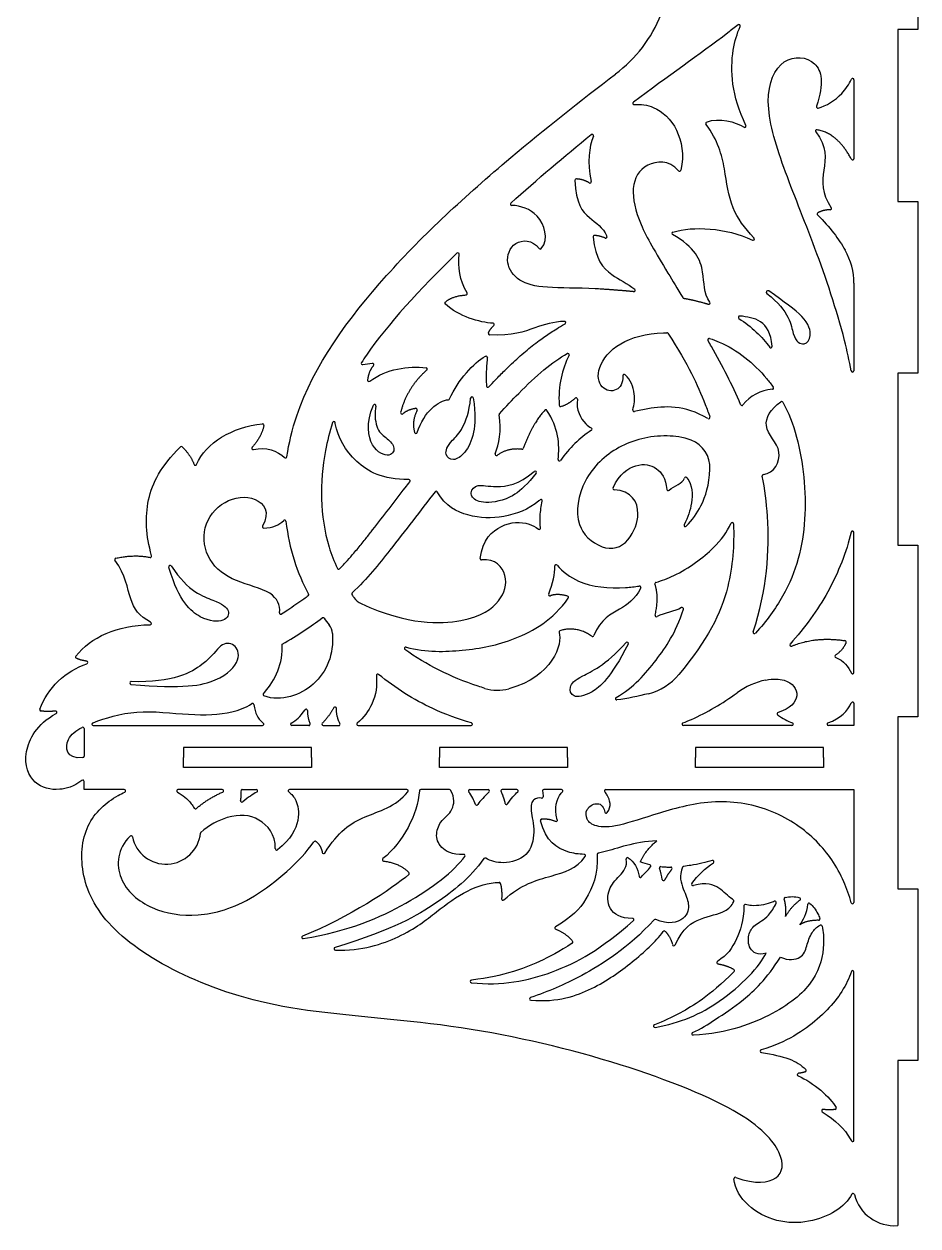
# Model space of a CAD drawing. Header units: millimetres. Extents: x -402 to 430, y -249 to 297.
# Drawn here: x -402.2 to -136.9, y -249.1 to 107.7 of the extents above; entities that cross this region are included whole.
import ezdxf

# ---------------------------------------------------------------- set-up
doc = ezdxf.new("R2010")
doc.units = ezdxf.units.MM
doc.header["$MEASUREMENT"] = 0
doc.layers.add('Layer 03', color=5, linetype='Continuous')

msp = doc.modelspace()

# ---------------------------------------------------------------- linework, layer by layer
at = {"layer": 'Layer 03'}
for p, q in [((-155.88, 91.16), (-155.88, 67.75)), ((-155.88, 30.75), (-155.88, 4.81)), ((-155.88, -84.79), (-155.88, -43.19)), ((-359.13, -53.95), (-359.27, -53.48)), ((-155.88, -93.93), (-155.88, -100.52)), ((-384.38, -101.43), (-384.38, -109.66)), ((-381.69, -100.52), (-331.45, -100.52)), ((-174.3, -100.52), (-206.52, -100.52)), ((-316.88, -110.02), (-316.88, -107.02)), ((-278.88, -107.02), (-278.88, -110.02)), ((-240.88, -107.02), (-278.88, -107.02)), ((-240.88, -110.02), (-240.88, -107.02)), ((-202.88, -107.02), (-202.88, -110.02)), ((-164.88, -107.02), (-202.88, -107.02)), ((-164.88, -110.02), (-164.88, -107.02)), ((-316.88, -110.02), (-316.88, -113.02)), ((-278.88, -113.02), (-278.88, -110.02)), ((-240.88, -110.02), (-240.88, -113.02)), ((-202.88, -113.02), (-202.88, -110.02)), ((-164.88, -110.02), (-164.88, -113.02)), ((-240.88, -113.02), (-278.88, -113.02)), ((-164.88, -113.02), (-202.88, -113.02)), ((-343.41, -119.52), (-356.53, -119.52)), ((-337.44, -119.52), (-333.32, -119.52)), ((-155.88, -119.52), (-155.88, -153.02)), ((-155.88, -223.62), (-155.88, -173.65))]:
    msp.add_line(p, q, dxfattribs=at)
for points in [[(-142.88, 297.05), (-142.88, 259.05), (-136.88, 259.05), (-136.88, 208.05), (-142.88, 208.05), (-142.88, 157.05), (-136.88, 157.05), (-136.88, 106.05), (-142.88, 106.05), (-142.88, 55.05), (-136.88, 55.05), (-136.88, 4.05), (-142.88, 4.05), (-142.88, -46.95), (-136.88, -46.95), (-136.88, -97.95), (-142.88, -97.95), (-142.88, -148.95), (-136.88, -148.95), (-136.88, -199.95), (-142.88, -199.95)], [(-317.69, -100.52), (-322.7, -100.52)], [(-313.4, -100.52), (-308.82, -100.52)], [(-303.08, -100.52), (-269.54, -100.52)], [(-155.88, -100.52), (-163.48, -100.52)], [(-316.88, -107.02), (-354.88, -107.02), (-354.88, -110.02)], [(-316.88, -113.02), (-354.88, -113.02), (-354.88, -110.02)], [(-372.5, -119.52), (-384.38, -119.52), (-384.38, -117.11)], [(-288.58, -119.52), (-323.4, -119.52)], [(-275.97, -119.52), (-284.45, -119.52)], [(-269.93, -119.52), (-264.5, -119.52)], [(-255.93, -119.52), (-260.29, -119.52)], [(-242.7, -119.52), (-247.97, -119.52)], [(-229.56, -119.52), (-155.88, -119.52)], [(-142.88, -199.95), (-142.88, -248.95)]]:
    msp.add_lwpolyline(points, dxfattribs=at)
for centre, radius, start, end in [((-251.87, 126.19), 41.78, 307.1454, 337.9984), ((-190.04, 107.13), 0.4, 336.0032, 128.0997), ((-156.28, 91.16), 0.4, 360, 154.6089), ((-221.11, 84.21), 0.4, 126.7496, 274.976), ((-166.61, 83.17), 0.4, 161.9831, 283.7136), ((-199.49, 78.26), 0.4, 110.5843, 216.4486), ((-233.59, 74.57), 0.4, 35.2328, 128.6561), ((-188.31, 77.43), 0.4, 238.9248, 26.1343), ((-166.92, 75.93), 0.4, 79.9766, 218.8231), ((-233.59, 74.57), 0.4, 338.3487, 35.2328), ((-207.65, 64.4), 0.4, 220.9814, 347.9261), ((-156.28, 67.75), 0.4, 207.7001, 360), ((-238.3, 61.34), 0.4, 87.4816, 181.9467), ((-234.26, 60.92), 0.4, 238.5744, 12.1072), ((-257.46, 54.29), 0.4, 131.9239, 267.2505), ((-166.41, 51.33), 0.4, 119.831, 225.5794), ((-162.94, 52.96), 0.4, 269.1361, 34.4062), ((-232.9, 44.53), 0.4, 90.1985, 186.2494), ((-229.58, 44.57), 0.4, 248.6172, 23.7492), ((-209.51, 45.56), 0.4, 107.0574, 241.2729), ((-185.85, 43.94), 0.4, 244.6864, 43.2033), ((-273.45, 39.38), 0.4, 353.8578, 134.148), ((-248.99, 41.31), 0.4, 217.6015, 321.4908), ((-175.72, 30.75), 19.83, 0, 29.6835), ((-221.2, 28.65), 0.4, 264.4137, 51.2924), ((-181.44, 28.1), 0.459, 54.7011, 232.0121), ((-276.92, 24.9), 0.4, 130.8455, 227.0882), ((-271.08, 27.7), 0.4, 274.1075, 30.731), ((-206.34, 26.7), 0.4, 210.9794, 260.2845), ((-198.97, 24.93), 0.4, 252.4507, 35.4873), ((-263.03, 18.51), 0.4, 311.7871, 87.0424), ((-241.84, 19.06), 0.4, 298.864, 92.3988), ((-189.8, 20.64), 0.4, 83.9346, 236.6571), ((-263.99, 15.84), 0.4, 163.1579, 266.4781), ((-211.43, 15.69), 0.4, 33.1412, 91.2119), ((-198.86, 13.98), 0.4, 72.363, 209.7584), ((-180.58, 12.02), 0.4, 215.3274, 4.6397), ((-301.74, 7), 0.4, 147.0354, 284.539), ((-265.08, 8.72), 0.4, 352.12, 117.8078), ((-240.82, 9.56), 0.4, 334.1085, 118.674), ((-298.78, 6.6), 0.4, 318.3079, 91.7929), ((-282.93, 5.3), 0.4, 311.0951, 83.5005), ((-224.09, 3.33), 0.4, 46.121, 181.3832), ((-156.28, 4.81), 0.4, 190.8113, 360), ((-299.87, 2), 0.4, 173.1362, 306.4419), ((-264.57, 0.28), 0.4, 182.6091, 316.756), ((-276.27, -3.4), 0.4, 274.0653, 335.9733), ((-269.27, -3.35), 0.4, 8.8282, 174.201), ((-238.38, -3.61), 0.4, 352.1475, 134.9232), ((-180.14, -0.31), 0.4, 276.3836, 35.8554), ((-298.17, -5.58), 0.4, 347.1485, 157.362), ((-285.92, -6.74), 0.4, 333.9949, 96.6315), ((-247.37, -7.19), 0.4, 33.9589, 137.8839), ((-242.97, -5.44), 0.4, 183.7189, 288.5909), ((-221.16, -6.93), 0.4, 161.6121, 284.1314), ((-189.16, -5.11), 0.4, 202.6398, 322.1902), ((-177.35, -4.74), 0.4, 28.6295, 124.349), ((-310.27, -10.71), 0.4, 9.7851, 162.3341), ((-290.06, -7.68), 0.4, 165.6087, 310.5305), ((-260.81, -8.24), 0.4, 137.7401, 189.669), ((-199, -9.07), 0.4, 239.5324, 20.2272), ((-331.42, -11.38), 0.4, 347.7471, 95.9725), ((-285.9, -13.43), 0.4, 196.9982, 341.1937), ((-234.03, -12.54), 0.4, 303.474, 62.225), ((-355.53, -18.1), 0.4, 45.805, 135.0352), ((-207.31, -23.93), 8.69, 356.7693, 69.0246), ((-334.22, -18.19), 0.4, 137.8857, 282.9191), ((-324.6, -20.68), 0.4, 227.2635, 351.5749), ((-262.03, -19.99), 0.4, 158.2122, 305.5574), ((-254.41, -18.11), 0.4, 263.7228, 340.5367), ((-351.36, -22.86), 0.4, 201.9029, 337.2418), ((-250.53, -25.37), 0.4, 322.3567, 131.7421), ((-243.31, -21.59), 0.4, 172.8703, 324.9427), ((-288.02, -27.92), 0.4, 322.2756, 90.2643), ((-205.79, -27.21), 0.4, 38.0056, 159.5325), ((-182.69, -26.4), 0.4, 96.247, 190.847), ((-279.9, -31.37), 0.4, 29.1558, 142.1932), ((-227.03, -30.12), 0.4, 155.6691, 265.8646), ((-211.04, -30.4), 0.4, 185.4076, 313.4855), ((-248.79, -33.8), 0.4, 347.3221, 133.7674), ((-331.09, -41.52), 0.4, 150.374, 269.8841), ((-324.89, -39.93), 0.4, 6.8143, 133.5837), ((-249.3, -41.93), 0.4, 232.5068, 6.6562), ((-205.93, -41.09), 0.4, 153.4221, 315.9273), ((-192.04, -40.66), 0.4, 2.3616, 156.3895), ((-156.28, -43.19), 0.4, 360, 165.6873), ((-228.18, -41.22), 6.68, 248.5156, 321.2771), ((-374.91, -51.24), 0.4, 102.4391, 216.7707), ((-364.74, -50.22), 0.4, 258.455, 16.2676), ((-358.88, -53.36), 0.4, 33.4385, 196.8714), ((-266.46, -50.95), 0.4, 171.3381, 275.8898), ((-244.3, -53.16), 0.4, 41.1987, 180.5508), ((-308.87, -53.71), 0.4, 204.6335, 315.3334), ((-219.54, -59.51), 0.4, 333.4369, 98.8636), ((-214.58, -58.41), 0.4, 106.1857, 199.3075), ((-318.1, -61.7), 0.4, 306.7731, 28.5723), ((-304.55, -61.44), 0.4, 133.6714, 213.6328), ((-299.95, -59.52), 5.28, 214.6272, 245.4973), ((-246.11, -61.6), 0.4, 157.3185, 288.6802), ((-241, -62.48), 0.4, 325.0799, 74.1112), ((-325.99, -67.08), 0.4, 172.2261, 302.0111), ((-214.51, -67.82), 0.4, 166.9383, 297.7833), ((-206.89, -65.88), 0.4, 341.8734, 119.1873), ((-364.82, -70.2), 0.4, 271.1045, 63.449), ((-313.49, -68.91), 0.4, 36.4348, 126.4371), ((-315.25, -73.48), 4.57, 3.8726, 38.4583), ((-243.03, -72.78), 0.4, 108.3414, 199.8511), ((-233.5, -73.67), 0.4, 235.8036, 336.0277), ((-185.4, -72.82), 0.4, 161.9949, 316.9309), ((-288.93, -77.62), 0.4, 74.7398, 233.9279), ((-223.24, -76.17), 0.4, 332.7352, 138.1791), ((-174.5, -76.58), 0.4, 138.3588, 293.1634), ((-158.61, -75.71), 0.4, 339.132, 81.6552), ((-386.52, -80.21), 0.4, 142.8278, 244.7893), ((-383.69, -81.82), 0.4, 287.9464, 81.4958), ((-161.14, -79.94), 0.4, 122.7774, 248.424), ((-297.24, -85.64), 0.4, 50.7508, 184.9232), ((-221.24, -74.22), 17.41, 284.4798, 320.1614), ((-156.28, -84.79), 0.4, 203.8072, 0), ((-370.47, -87.9), 0.4, 88.8315, 264.9326), ((-177.93, -108.01), 21.37, 101.1133, 126.2462), ((-330.89, -91.35), 0.4, 137.6112, 250.2351), ((-261.67, -77.07), 12.98, 253.0983, 285.1315), ((-226.28, -92.52), 0.4, 118.9412, 277.858), ((-397.17, -95.79), 0.4, 160.3532, 260.3009), ((-392.88, -96.62), 0.4, 298.3809, 96.8124), ((-334.4, -94.35), 0.4, 7.0023, 123.0195), ((-318.48, -96.09), 0.4, 357.8564, 145.7367), ((-309.9, -95.41), 0.4, 358.9222, 150.6714), ((-156.28, -93.93), 0.4, 0, 154.7442), ((-381.69, -100.12), 0.4, 110.9006, 270), ((-331.45, -100.12), 0.4, 270, 53.3683), ((-322.7, -100.12), 0.4, 118.1372, 270), ((-313.4, -100.12), 0.4, 135.5428, 270), ((-303.08, -100.12), 0.4, 128.7866, 270), ((-269.54, -100.12), 0.4, 270, 73.6479), ((-206.52, -100.12), 0.4, 110.9753, 270), ((-178.29, -97.01), 0.4, 105.4386, 233.763), ((-174.3, -100.12), 0.4, 270, 69.3081), ((-163.48, -100.12), 0.4, 109.9405, 270), ((-384.78, -101.43), 0.4, 0, 116.3499), ((-317.69, -100.12), 0.4, 270, 23.799), ((-308.82, -100.12), 0.4, 270, 26.1019), ((-384.78, -109.66), 0.4, 275.3316, 360), ((-384.78, -117.11), 0.4, 0, 128.1774), ((-372.5, -119.92), 0.4, 294.9557, 90), ((-356.53, -119.92), 0.4, 90, 241.0897), ((-343.41, -119.92), 0.4, 292.9823, 90), ((-337.44, -119.92), 0.4, 90, 189.1201), ((-333.32, -119.92), 0.4, 297.5536, 90), ((-323.4, -119.92), 0.4, 90, 235.0536), ((-288.58, -119.92), 0.4, 321.071, 90), ((-284.45, -119.92), 0.4, 90, 175.2051), ((-275.97, -119.92), 0.4, 31.4916, 90), ((-269.93, -119.92), 0.4, 90, 218.1203), ((-264.5, -119.92), 0.4, 320.2, 90), ((-260.29, -119.92), 0.4, 90, 204.1406), ((-255.93, -119.92), 0.4, 312.6725, 90), ((-247.97, -119.92), 0.4, 90, 197.9611), ((-242.7, -119.92), 0.4, 316.8679, 90), ((-229.56, -119.92), 0.4, 90, 220.7309), ((-337.57, -122.86), 0.4, 166.6436, 309.4957), ((-267.88, -123.79), 0.4, 199.3708, 330.801), ((-259.07, -123.57), 0.4, 191.2609, 323.8297), ((-248.55, -121.7), 0.4, 254.6772, 358.5223), ((-351.34, -124.86), 0.4, 211.2237, 311.0484), ((-248.55, -128.69), 0.4, 98.1115, 194.3517), ((-229.43, -126.12), 0.4, 194.5218, 322.1975), ((-244.31, -128.59), 0.4, 246.6081, 17.0614), ((-370.46, -133.62), 0.4, 11.8895, 134.5808), ((-360.05, -131.43), 10.25, 191.8895, 354.099), ((-349.45, -132.52), 0.4, 132.2921, 174.099), ((-315.83, -135.24), 0.4, 52.7661, 144.93), ((-327.24, -137.08), 0.4, 178.7226, 207.3566), ((-327.24, -137.08), 0.4, 207.3566, 306.6242), ((-313.3, -138.16), 0.4, 190.321, 327.4543), ((-271.69, -139.16), 0.4, 323.3992, 92.0579), ((-235.95, -139.17), 0.4, 324.3143, 89.0851), ((-231.68, -138.78), 0.4, 100.6037, 183.1173), ((-295.44, -140.34), 0.4, 129.0097, 262.4619), ((-265.38, -140.25), 0.4, 58.7162, 143.505), ((-223.1, -140.13), 0.4, 61.6499, 194.0697), ((-216.56, -142.26), 0.4, 323.1581, 77.0337), ((-213.25, -142.79), 0.4, 84.5607, 199.6813), ((-210.27, -142.94), 0.4, 321.287, 89.6537), ((-206.37, -142.72), 0.4, 96.4917, 154.6998), ((-197.85, -140.95), 0.4, 304.5503, 108.2779), ((-288.28, -144.46), 0.4, 310.0633, 43.0303), ((-219.25, -145.22), 0.4, 189.3764, 323.0564), ((-212.4, -146.14), 0.4, 188.7785, 331.2689), ((-261.23, -147.48), 0.4, 15.7508, 91.2056), ((-203.67, -147.67), 0.4, 145.2002, 286.1288), ((-260.08, -151.99), 0.4, 176.1949, 312.059), ((-191.93, -152.57), 0.4, 336.0949, 58.402), ((-179.34, -153.07), 0.4, 335.5631, 112.9385), ((-176.21, -151.93), 0.4, 102.3865, 197.7976), ((-172.1, -152.01), 0.4, 306.16, 74.1194), ((-169.2, -153.61), 0.4, 48.7407, 175.5078), ((-156.28, -153.02), 0.4, 195.7913, 360), ((-188.17, -154.08), 0.4, 77.075, 180.7448), ((-244.27, -160.61), 0.4, 121.8861, 249.32), ((-221.64, -158.17), 0.4, 311.2952, 91.117), ((-214.88, -158.46), 0.4, 65.152, 137.3911), ((-166.38, -157.93), 0.4, 270.53, 20.0779), ((-165.75, -160.17), 0.4, 12.0901, 116.0584), ((-319.39, -163.39), 0.4, 111.7089, 279.5998), ((-212.18, -161.9), 0.4, 45.7201, 143.8203), ((-309.8, -166.77), 0.4, 107.1015, 267.9342), ((-239.7, -164.79), 0.4, 303.0618, 39.2838), ((-209.35, -165.47), 0.4, 194.9705, 335.5008), ((-196.2, -170.87), 0.4, 123.0004, 261.4638), ((-191.73, -173.25), 0.4, 314.7767, 60.3899), ((-156.28, -173.65), 0.4, 360, 161.0771), ((-269.39, -176.46), 0.4, 96.3666, 263.3021), ((-251.8, -181.66), 0.4, 108.9189, 265.3234), ((-214.99, -189.73), 0.4, 109.8889, 279.4117), ((-203.62, -192.06), 0.4, 114.8822, 273.2019), ((-183.28, -197.17), 0.4, 105.7908, 260.6612), ((-170.47, -202.93), 0.4, 289.9455, 43.3095), ((-172.3, -204.16), 0.4, 96.9283, 247.7292), ((-161.54, -214.09), 0.4, 278.3578, 29.6332), ((-165.08, -214.87), 0.4, 82.619, 238.7198), ((-156.28, -223.62), 0.4, 207.3284, 0), ((-191.11, -235.02), 0.4, 69.9576, 186.0663), ((-156.15, -239.82), 0.4, 14.0078, 150.7845), ((-143.89, -236.76), 12.23, 194.0078, 274.714)]:
    msp.add_arc(centre, radius, start, end, dxfattribs=at)
for points, knots in [([(-190.28, 107.44), (-191.29, 106.65), (-200.57, 99.49), (-211.21, 92.1), (-221.35, 84.53)], [-513.754623, -513.754623, -513.754623, -513.754623, -511.302968, -491.643114, -491.643114, -491.643114, -491.643114]), ([(-187.95, 77.61), (-192.25, 86.37), (-192.84, 97.39), (-190.57, 104.94), (-189.67, 106.97)], [0.663927, 0.663927, 0.663927, 0.663927, 12.387711, 17.599891, 17.599891, 17.599891, 17.599891]), ([(-156.68, 4.73), (-157.24, 7.7), (-159.86, 19.57), (-167.45, 41.94), (-177.32, 65.68), (-183.24, 85.89), (-177.51, 98.86), (-166.15, 97.61), (-164.72, 90.27), (-166.99, 83.29)], [-172.031301, -172.031301, -172.031301, -172.031301, -162.760579, -135.633815, -108.507051, -81.380286, -54.253522, -27.126758, -0.805412, -0.805412, -0.805412, -0.805412]), ([(-324.2, -20.74), (-323.6, -16.68), (-319.1, 2.54), (-295.4, 34.58), (-262.55, 64.67), (-236.95, 85.07), (-226.64, 92.88)], [453.818876, 453.818876, 453.818876, 453.818876, 461.154976, 488.281739, 515.408502, 535.23895, 535.23895, 535.23895, 535.23895]), ([(-166.51, 82.78), (-164.15, 83.35), (-159.84, 86.1), (-157.35, 89.84), (-156.65, 91.33)], [-110.372888, -110.372888, -110.372888, -110.372888, -99.10169, -92.130419, -92.130419, -92.130419, -92.130419]), ([(-221.08, 83.81), (-219.15, 83.98), (-214.27, 83.33), (-207.82, 77.29), (-206.26, 68.98), (-207.25, 64.31)], [31.029244, 31.029244, 31.029244, 31.029244, 39.539443, 52.719259, 65.184083, 65.184083, 65.184083, 65.184083]), ([(-185.56, 44.21), (-188.37, 47.2), (-192.95, 53.57), (-193.9, 64.29), (-196.25, 73.19), (-199.81, 78.02)], [-38.807278, -38.807278, -38.807278, -38.807278, -27.394202, -13.697101, -0.376551, -0.376551, -0.376551, -0.376551]), ([(-167.23, 75.68), (-163.76, 71.37), (-164.95, 64.18), (-165.61, 57.56), (-162.61, 53.19)], [0.757554, 0.757554, 0.757554, 0.757554, 13.434904, 26.22213, 26.22213, 26.22213, 26.22213]), ([(-207.95, 64.13), (-210.84, 67.46), (-218.49, 66.73), (-222.47, 59.56), (-219.93, 48.52), (-213.94, 38.5), (-208.25, 29.1), (-206.69, 26.5)], [1.155737, 1.155737, 1.155737, 1.155737, 20.696631, 41.393262, 62.089894, 82.786525, 90.200302, 90.200302, 90.200302, 90.200302]), ([(-238.7, 61.33), (-238.46, 54.37), (-234.69, 49.87), (-230.43, 47.48), (-229.22, 44.73)], [-22.046079, -22.046079, -22.046079, -22.046079, -11.13164, -1.032427, -1.032427, -1.032427, -1.032427]), ([(-248.68, 41.06), (-246.35, 43.99), (-248.87, 51.89), (-254.8, 53.76), (-257.48, 53.89)], [-58.798072, -58.798072, -58.798072, -58.798072, -47.453592, -37.324113, -37.324113, -37.324113, -37.324113]), ([(-230.77, 29.02), (-231.4, 29.07), (-237.22, 29.39), (-248.18, 29.19), (-255.62, 31.14), (-259.66, 36.58), (-257.45, 43.62), (-251.42, 43.8), (-249.31, 41.06)], [-52.105398, -52.105398, -52.105398, -52.105398, -50.848107, -40.678485, -30.508863, -20.339241, -10.169619, -0.450693, -0.450693, -0.450693, -0.450693]), ([(-233.3, 44.48), (-232.57, 37.79), (-228.97, 33.43), (-223.14, 30.72), (-220.95, 28.97)], [0.248231, 0.248231, 0.248231, 0.248231, 12.277013, 21.363433, 21.363433, 21.363433, 21.363433]), ([(-198.65, 25.17), (-200.56, 27.86), (-199.9, 33.99), (-202.99, 41.52), (-209.71, 45.21)], [-26.325806, -26.325806, -26.325806, -26.325806, -13.836693, -0.523185, -0.523185, -0.523185, -0.523185]), ([(-273.72, 39.67), (-284.98, 28.75), (-294.95, 17.88), (-301.59, 7.95), (-302.07, 7.21)], [-458.472808, -458.472808, -458.472808, -458.472808, -434.607523, -432.674029, -432.674029, -432.674029, -432.674029]), ([(-181.72, 27.74), (-174.81, 22.34), (-174.4, 13.82), (-170.36, 12.05), (-168.29, 14.78), (-169.54, 20.26), (-176.56, 25.21), (-181.17, 28.47)], [0.700421, 0.700421, 0.700421, 0.700421, 9.365221, 18.730441, 28.095662, 37.460883, 45.51511, 45.51511, 45.51511, 45.51511]), ([(-264.28, 0), (-263.62, 0.71), (-262.05, 2.34), (-259.79, 4.63), (-257.51, 6.84), (-255.47, 8.73), (-253.43, 10.52), (-251.39, 12.2), (-249.43, 13.7), (-247.45, 15.08), (-245.56, 16.39), (-243.59, 17.63), (-241.65, 18.71)], [96.105941, 96.105941, 96.105941, 96.105941, 98.998224, 102.897947, 105.748605, 108.532185, 111.245613, 113.888392, 116.463396, 118.646273, 121.120117, 125.587497, 125.587497, 125.587497, 125.587497]), ([(-241.86, 19.45), (-245.05, 19.32), (-250.86, 17.66), (-257.21, 15.02), (-264.01, 15.44)], [-23.298027, -23.298027, -23.298027, -23.298027, -12.53422, -0.274791, -0.274791, -0.274791, -0.274791]), ([(-224.49, 3.32), (-224.43, 1.04), (-226.21, -1.68), (-231.23, -0.93), (-232.64, 5.54), (-226.23, 13.61), (-217.26, 15.91), (-211.75, 16.09), (-211.43, 16.09)], [2.926437, 2.926437, 2.926437, 2.926437, 25.565148, 51.130297, 76.695445, 102.260594, 127.825742, 129.379628, 129.379628, 129.379628, 129.379628]), ([(-211.09, 15.91), (-204.84, 6.34), (-201.92, -0.25), (-199.09, -7.68), (-198.63, -8.93)], [6.653297, 6.653297, 6.653297, 6.653297, 31.731191, 36.708849, 36.708849, 36.708849, 36.708849]), ([(-198.73, 14.36), (-197.78, 14.06), (-191.36, 11.69), (-184.84, 6.42), (-180.44, 0.78), (-179.82, -0.08)], [149.000787, 149.000787, 149.000787, 149.000787, 153.39089, 178.95604, 183.376077, 183.376077, 183.376077, 183.376077]), ([(-189.53, -5.26), (-192.02, 0.69), (-195.15, 6.66), (-198.85, 13.17), (-199.2, 13.78)], [-119.745763, -119.745763, -119.745763, -119.745763, -103.483154, -101.80974, -101.80974, -101.80974, -101.80974]), ([(-261.11, -7.97), (-259.17, -5.83), (-252.03, 1.71), (-245.36, 7.53), (-241.01, 9.91)], [83.203014, 83.203014, 83.203014, 83.203014, 93.611141, 122.341754, 122.341754, 122.341754, 122.341754]), ([(-221.54, -6.81), (-221.05, -5.31), (-220.7, -1.33), (-222.22, 2.09), (-223.81, 3.62)], [30.951726, 30.951726, 30.951726, 30.951726, 36.590726, 44.56879, 44.56879, 44.56879, 44.56879]), ([(-268.87, -3.29), (-268.13, -8.09), (-268.51, -14.63), (-271.27, -19.83), (-274.97, -22.36), (-277.59, -20.22), (-276.29, -16.51), (-270.5, -11.52), (-269.67, -3.31)], [-48.380836, -48.380836, -48.380836, -48.380836, -41.350872, -33.080698, -24.810523, -16.540349, -8.270174, -0.214934, -0.214934, -0.214934, -0.214934]), ([(-297.78, -5.67), (-298.22, -7.6), (-297.87, -12.78), (-294.79, -15.02), (-291.83, -17.58), (-293.05, -21.21), (-299.5, -18.9), (-300.76, -10.75), (-298.54, -5.43)], [-44.32699, -44.32699, -44.32699, -44.32699, -37.597344, -30.077875, -22.558407, -15.038938, -7.519469, -0.213255, -0.213255, -0.213255, -0.213255]), ([(-237.99, -3.66), (-238.42, -6.77), (-236.61, -10.27), (-234.42, -11.88), (-233.84, -12.18)], [1.30604, 1.30604, 1.30604, 1.30604, 9.147682, 11.802057, 11.802057, 11.802057, 11.802057]), ([(-199.21, -9.42), (-206.22, -5.29), (-213.93, -5.77), (-219.8, -7), (-221.07, -7.32)], [0.620637, 0.620637, 0.620637, 0.620637, 14.149814, 18.156266, 18.156266, 18.156266, 18.156266]), ([(-177, -4.55), (-175.34, -7.58), (-171.45, -17.23), (-169.11, -40.14), (-173.86, -58.37), (-181.81, -69.56), (-185.11, -73.09)], [190.613927, 190.613927, 190.613927, 190.613927, 204.521187, 230.086336, 255.651484, 268.475379, 268.475379, 268.475379, 268.475379]), ([(-182.74, -26), (-179.56, -25.65), (-175.79, -18.54), (-183.95, -12.42), (-180.7, -6.54), (-177.57, -4.41)], [0.426525, 0.426525, 0.426525, 0.426525, 9.940261, 19.880525, 28.174674, 28.174674, 28.174674, 28.174674]), ([(-310.65, -10.59), (-311.53, -13.34), (-314.52, -25.41), (-314.52, -40.5), (-310.19, -51.8), (-309.23, -53.88)], [-416.611977, -416.611977, -416.611977, -416.611977, -409.042376, -383.477225, -377.566394, -377.566394, -377.566394, -377.566394]), ([(-288.03, -27.52), (-295.8, -27.55), (-304.77, -22.67), (-309.1, -15), (-309.87, -10.73), (-309.88, -10.65)], [0.531528, 0.531528, 0.531528, 0.531528, 15.756962, 31.513927, 31.824697, 31.824697, 31.824697, 31.824697]), ([(-233.8, -12.87), (-235.56, -14.03), (-238.82, -16.63), (-241.7, -19.99), (-242.98, -21.82)], [34.52129, 34.52129, 34.52129, 34.52129, 42.449444, 50.302126, 50.302126, 50.302126, 50.302126]), ([(-364.35, -50.1), (-366.08, -44.19), (-366.61, -32.98), (-361.61, -23.62), (-355.81, -17.82)], [-37.184975, -37.184975, -37.184975, -37.184975, -18.926433, -0.293677, -0.293677, -0.293677, -0.293677]), ([(-204.2, -15.81), (-206.66, -14.87), (-214.52, -13.96), (-226.28, -16.93), (-236.89, -27.04), (-239.35, -40.92), (-233.93, -46.14), (-230.63, -47.44)], [9.409665, 9.409665, 9.409665, 9.409665, 16.560893, 33.121787, 49.68268, 66.243574, 79.219902, 79.219902, 79.219902, 79.219902]), ([(-227.39, -29.96), (-225.5, -25.78), (-220.17, -22.31), (-214.36, -23.45), (-211.75, -27.14), (-211.44, -30.44)], [0.358941, 0.358941, 0.358941, 0.358941, 8.988832, 17.977664, 26.209965, 26.209965, 26.209965, 26.209965]), ([(-205.65, -41.37), (-203.88, -39.55), (-200.49, -34.68), (-198.9, -29.19), (-198.63, -24.42)], [107.673458, 107.673458, 107.673458, 107.673458, 115.926253, 127.032356, 127.032356, 127.032356, 127.032356]), ([(-308.58, -53.99), (-307.79, -53.19), (-306.33, -51.65), (-304.52, -49.58), (-302.67, -47.37), (-300.82, -45.07), (-297.76, -41.17), (-293.89, -36.18), (-290.22, -31.42), (-288.16, -28.75), (-287.71, -28.16)], [26.222281, 26.222281, 26.222281, 26.222281, 29.629541, 32.563364, 34.461393, 38.286326, 41.41839, 49.332988, 57.23737, 59.454293, 59.454293, 59.454293, 59.454293]), ([(-250.22, -25.61), (-255.11, -31.95), (-262.52, -34.69), (-268.35, -34.22), (-270.16, -31.41), (-267.83, -28.54), (-263.01, -30.08), (-255.31, -29.09), (-250.8, -25.07)], [-49.245776, -49.245776, -49.245776, -49.245776, -41.727918, -33.382334, -25.03675, -16.691166, -8.345582, -0.120708, -0.120708, -0.120708, -0.120708]), ([(-205.48, -26.97), (-203.75, -29.17), (-203.65, -34.17), (-205.16, -38.65), (-206.29, -40.91)], [0.781184, 0.781184, 0.781184, 0.781184, 8.984384, 15.868961, 15.868961, 15.868961, 15.868961]), ([(-185.78, -72.69), (-181.7, -60.15), (-180.51, -43.99), (-182.36, -30.25), (-183.09, -26.47)], [-164.693056, -164.693056, -164.693056, -164.693056, -144.876416, -136.788445, -136.788445, -136.788445, -136.788445]), ([(-280.21, -31.12), (-284.58, -36.76), (-292.43, -47.03), (-300.3, -56.82), (-304.83, -61.15)], [-51.479328, -51.479328, -51.479328, -51.479328, -31.203714, -16.313234, -16.313234, -16.313234, -16.313234]), ([(-249.06, -33.51), (-249.18, -33.62), (-252.15, -36.37), (-260.17, -39.12), (-269.64, -39.04), (-277.17, -35.43), (-279.55, -31.17)], [27.273875, 27.273875, 27.273875, 27.273875, 27.837267, 41.755901, 55.674535, 67.765607, 67.765607, 67.765607, 67.765607]), ([(-222.97, -45.4), (-221.01, -42.96), (-218.68, -36.39), (-221.84, -30.9), (-227.06, -30.52)], [-24.331201, -24.331201, -24.331201, -24.331201, -14.410766, -0.493337, -0.493337, -0.493337, -0.493337]), ([(-326.39, -67.02), (-326.1, -64.87), (-328.23, -60.26), (-339.86, -58.21), (-348.05, -51.9), (-349.87, -41.52), (-343.16, -33.1), (-333.08, -31.83), (-329.05, -37.13), (-331.44, -41.32)], [-72.896787, -72.896787, -72.896787, -72.896787, -63.59149, -52.992908, -42.394326, -31.795744, -21.197162, -10.59858, -0.456292, -0.456292, -0.456292, -0.456292]), ([(-248.9, -41.88), (-249.04, -40.7), (-249.12, -38.08), (-248.73, -35.36), (-248.4, -33.88)], [-75.141619, -75.141619, -75.141619, -75.141619, -70.749075, -65.538707, -65.538707, -65.538707, -65.538707]), ([(-324.49, -39.88), (-324.01, -43.94), (-322.32, -51.8), (-319.44, -58.42), (-317.75, -61.51)], [-441.956284, -441.956284, -441.956284, -441.956284, -434.028212, -425.831045, -425.831045, -425.831045, -425.831045]), ([(-266.86, -50.89), (-266, -45.27), (-260.5, -40.18), (-253.77, -39.85), (-250.41, -41.58), (-249.54, -42.25)], [0.375387, 0.375387, 0.375387, 0.375387, 12.665215, 25.330434, 30.196755, 30.196755, 30.196755, 30.196755]), ([(-214.69, -58.03), (-212.88, -57.5), (-206.46, -55.1), (-197.09, -47.97), (-193.58, -43.18), (-192.41, -40.5)], [121.931728, 121.931728, 121.931728, 121.931728, 127.348335, 141.498152, 153.256365, 153.256365, 153.256365, 153.256365]), ([(-191.64, -40.64), (-191.38, -46.91), (-192.53, -61.84), (-199.24, -75.02), (-207.87, -85.37)], [74.412554, 74.412554, 74.412554, 74.412554, 95.19357, 123.354615, 123.354615, 123.354615, 123.354615]), ([(-156.67, -43.09), (-158.18, -49), (-162.51, -60.63), (-170.53, -71.52), (-174.8, -76.32)], [225.122381, 225.122381, 225.122381, 225.122381, 244.14087, 261.757414, 261.757414, 261.757414, 261.757414]), ([(-364.65, -69.84), (-368, -68.16), (-371.38, -63.19), (-371.94, -55.87), (-375.23, -51.48)], [-23.636577, -23.636577, -23.636577, -23.636577, -12.708217, -0.452992, -0.452992, -0.452992, -0.452992]), ([(-358.55, -53.14), (-353.38, -60.97), (-344.64, -63.42), (-340.75, -66.35), (-342.26, -69.85), (-349.42, -69.69), (-356.18, -63.65), (-359.13, -53.95)], [-53.739395, -53.739395, -53.739395, -53.739395, -43.088472, -32.316354, -21.544236, -10.772118, 0, 0, 0, 0]), ([(-302.14, -64.33), (-288.04, -70.75), (-269.17, -70.24), (-260.27, -63.76), (-258.08, -56.08), (-262.22, -50.92), (-266.42, -51.35)], [0.510391, 0.510391, 0.510391, 0.510391, 17.178704, 34.357409, 51.536113, 68.059775, 68.059775, 68.059775, 68.059775]), ([(-244, -52.9), (-242.3, -54.84), (-236.83, -59.12), (-227.2, -59.99), (-220.94, -59.32), (-219.6, -59.11)], [90.032257, 90.032257, 90.032257, 90.032257, 99.048706, 113.198521, 117.111845, 117.111845, 117.111845, 117.111845]), ([(-219.18, -59.69), (-220.92, -63.17), (-225.78, -66.38), (-230.9, -68.81), (-233.14, -73.83)], [-22.216389, -22.216389, -22.216389, -22.216389, -12.192294, -0.344056, -0.344056, -0.344056, -0.344056]), ([(-317.86, -62.02), (-318.29, -62.34), (-320.27, -63.8), (-322.91, -65.6), (-325.16, -67.03), (-325.78, -67.42)], [-13.939948, -13.939948, -13.939948, -13.939948, -12.342072, -6.565938, -4.358305, -4.358305, -4.358305, -4.358305]), ([(-288.82, -77.23), (-282.81, -78.87), (-270.74, -78.37), (-257.25, -75.92), (-245.18, -69.17), (-240.67, -62.71)], [-54.659532, -54.659532, -54.659532, -54.659532, -37.786235, -18.893118, -0.42648, -0.42648, -0.42648, -0.42648]), ([(-226.47, -92.17), (-221.28, -89.3), (-214.18, -80.87), (-208.86, -73.18), (-206.51, -66.01)], [-37.048048, -37.048048, -37.048048, -37.048048, -19.636942, -2.145966, -2.145966, -2.145966, -2.145966]), ([(-310.69, -73.17), (-310.27, -79.38), (-314.04, -89.2), (-325.75, -93.62), (-331.03, -91.72)], [-39.641243, -39.641243, -39.641243, -39.641243, -20.57845, -3.333672, -3.333672, -3.333672, -3.333672]), ([(-370.51, -88.3), (-354.88, -89.68), (-343.66, -87.61), (-337.5, -80.71), (-339.57, -75.95), (-344, -75.89), (-347.26, -81.88), (-357.78, -87.76), (-370.46, -87.5)], [-78.506225, -78.506225, -78.506225, -78.506225, -65.46002, -52.368016, -39.276011, -26.184006, -13.092002, -0.270208, -0.270208, -0.270208, -0.270208]), ([(-331.19, -91.08), (-331.04, -90.92), (-327.97, -87.44), (-325.18, -81.99), (-325.6, -76.35)], [78.085756, 78.085756, 78.085756, 78.085756, 78.729668, 91.851279, 91.851279, 91.851279, 91.851279]), ([(-265.44, -89.49), (-266.11, -89.28), (-275.07, -86.45), (-282.9, -82.5), (-289.17, -77.94)], [330.832229, 330.832229, 330.832229, 330.832229, 332.346929, 351.14381, 351.14381, 351.14381, 351.14381]), ([(-222.89, -76.36), (-228.11, -86.48), (-234.48, -91.76), (-239.6, -92.37), (-240.68, -89.1), (-238.11, -86.12), (-229.78, -82.88), (-223.54, -75.91)], [-53.485516, -53.485516, -53.485516, -53.485516, -43.164303, -32.373226, -21.58215, -10.791074, -0.257654, -0.257654, -0.257654, -0.257654]), ([(-269.43, -99.74), (-273.39, -98.58), (-283.42, -94.94), (-291.93, -89.46), (-296.99, -85.33)], [368.07958, 368.07958, 368.07958, 368.07958, 379.774687, 398.465509, 398.465509, 398.465509, 398.465509]), ([(-297.64, -85.67), (-297.37, -88.75), (-297.94, -93.21), (-301.32, -98.2), (-303.33, -99.81)], [-21.068119, -21.068119, -21.068119, -21.068119, -11.048683, -3.935789, -3.935789, -3.935789, -3.935789]), ([(-182.05, -87.04), (-179.81, -86.6), (-174.86, -86.84), (-171.31, -91.34), (-174.71, -95.61), (-178.4, -96.63)], [-26.086091, -26.086091, -26.086091, -26.086091, -20.440964, -10.220481, -0.66555, -0.66555, -0.66555, -0.66555]), ([(-206.67, -99.75), (-205.81, -99.42), (-200.36, -97.18), (-194.99, -94.01), (-190.57, -90.77)], [-301.450583, -301.450583, -301.450583, -301.450583, -298.394397, -282.041542, -282.041542, -282.041542, -282.041542]), ([(-381.83, -99.75), (-381.77, -99.72), (-378.18, -98.36), (-369.27, -95.44), (-352.73, -97.61), (-341.82, -97.25), (-336.45, -95.21), (-334.61, -94.02)], [26.034041, 26.034041, 26.034041, 26.034041, 26.24322, 39.364833, 52.486445, 65.608057, 73.184939, 73.184939, 73.184939, 73.184939]), ([(-334, -94.3), (-333.68, -96.94), (-332.62, -98.66), (-331.36, -99.68), (-331.21, -99.8)], [2.992299, 2.992299, 2.992299, 2.992299, 9.851422, 10.791383, 10.791383, 10.791383, 10.791383]), ([(-163.62, -99.74), (-163.61, -99.74), (-159.79, -98.35), (-157.76, -96.11), (-156.65, -93.77), (-156.65, -93.76)], [-38.62659, -38.62659, -38.62659, -38.62659, -38.605315, -25.736877, -25.638645, -25.638645, -25.638645, -25.638645]), ([(-385.03, -116.8), (-387.51, -118.74), (-392.59, -120.07), (-399.44, -118.57), (-403.44, -109.81), (-398.52, -100.12), (-392.69, -96.97)], [-47.883758, -47.883758, -47.883758, -47.883758, -38.665962, -25.777308, -12.888654, -1.687396, -1.687396, -1.687396, -1.687396]), ([(-384.75, -110.06), (-389.82, -110.53), (-390.4, -104.71), (-386.86, -102.02), (-384.96, -101.08)], [0.299045, 0.299045, 0.299045, 0.299045, 13.121609, 21.770897, 21.770897, 21.770897, 21.770897]), ([(-190.98, -234.64), (-184.96, -236.83), (-177.35, -235.78), (-176.15, -228.03), (-186.96, -215.29), (-226.4, -199.62), (-275.9, -188.33), (-323.3, -185.96), (-354.42, -176.1), (-377.68, -161.35), (-386.13, -145.05), (-384.59, -129.09), (-377.26, -122.81), (-373, -120.59), (-372.33, -120.28)], [-354.511364, -354.511364, -354.511364, -354.511364, -331.560756, -307.877845, -284.194934, -260.512023, -236.829112, -213.1462, -189.463289, -165.780378, -142.097467, -118.414556, -94.731645, -90.375534, -90.375534, -90.375534, -90.375534]), ([(-356.72, -120.27), (-355.17, -121.13), (-353.34, -122.61), (-351.96, -124.6), (-351.68, -125.07)], [-57.762327, -57.762327, -57.762327, -57.762327, -47.365822, -44.340622, -44.340622, -44.340622, -44.340622]), ([(-323.63, -120.25), (-322.74, -120.87), (-321.18, -122.84), (-320.07, -127.87), (-322.84, -134.31), (-327, -137.4)], [17.974977, 17.974977, 17.974977, 17.974977, 23.856183, 31.808244, 39.359256, 39.359256, 39.359256, 39.359256]), ([(-312.96, -138.38), (-308.87, -131.97), (-302.45, -127.3), (-291.89, -124.66), (-288.26, -120.17)], [0.871977, 0.871977, 0.871977, 0.871977, 18.723384, 34.916177, 34.916177, 34.916177, 34.916177]), ([(-271.7, -138.76), (-275.29, -138.89), (-279, -136.81), (-280.26, -132.7), (-278.45, -128.36), (-275.02, -126.49), (-274.22, -122.01), (-275.63, -119.71)], [-31.446188, -31.446188, -31.446188, -31.446188, -25.507053, -19.130289, -12.753526, -6.376762, -1.338821, -1.338821, -1.338821, -1.338821]), ([(-243.93, -128.47), (-245.03, -124.87), (-244.04, -122.06), (-242.53, -120.33), (-242.4, -120.19)], [0.533103, 0.533103, 0.533103, 0.533103, 7.107016, 7.681618, 7.681618, 7.681618, 7.681618]), ([(-229.11, -126.37), (-227.71, -124.56), (-228.49, -122.04), (-229.6, -120.48), (-229.87, -120.18)], [-34.826303, -34.826303, -34.826303, -34.826303, -28.428067, -26.613588, -26.613588, -26.613588, -26.613588]), ([(-248.65, -122.09), (-249.36, -121.9), (-251.41, -122.25), (-252.13, -125.27), (-250.26, -131.98), (-252.33, -139.74), (-260.11, -141.83), (-263.72, -140.79), (-265.17, -139.91)], [-34.391705, -34.391705, -34.391705, -34.391705, -29.625786, -23.700629, -17.775471, -11.850314, -5.925157, -0.399548, -0.399548, -0.399548, -0.399548]), ([(-156.67, -153.13), (-157.28, -150.97), (-159.87, -143.76), (-166.14, -134.54), (-179.4, -125.09), (-197.05, -121.85), (-214.54, -126.58), (-226.44, -130.79), (-232.85, -130.67), (-235.46, -128.57), (-235.61, -125.23), (-232.45, -123.19), (-230.38, -124.05), (-229.81, -126.22)], [-124.738956, -124.738956, -124.738956, -124.738956, -119.811035, -107.829931, -95.848828, -83.867724, -71.886621, -59.905517, -47.924414, -35.94331, -23.962207, -11.981103, -1.130246, -1.130246, -1.130246, -1.130246]), ([(-327.64, -137.07), (-327.54, -132.82), (-332.38, -127.24), (-340.46, -126.57), (-347.41, -130.12), (-349.72, -132.23)], [0.707184, 0.707184, 0.707184, 0.707184, 11.932011, 23.864022, 32.35715, 32.35715, 32.35715, 32.35715]), ([(-235.95, -138.77), (-237.61, -138.75), (-242.43, -137.96), (-247.36, -134.96), (-248.94, -128.79)], [-20.576072, -20.576072, -20.576072, -20.576072, -13.918629, -0.302549, -0.302549, -0.302549, -0.302549]), ([(-370.75, -133.34), (-374.58, -137.11), (-375.29, -146.91), (-364.64, -155.75), (-350.98, -157.73), (-334.99, -153.63), (-320.33, -140.95), (-316.16, -135.01)], [0.766618, 0.766618, 0.766618, 0.766618, 17.520094, 35.040188, 52.560283, 70.080377, 87.284465, 87.284465, 87.284465, 87.284465]), ([(-214.4, -134.74), (-221.31, -135.05), (-226.76, -137.31), (-231.23, -138.29), (-231.76, -138.39)], [-41.755885, -41.755885, -41.755885, -41.755885, -27.837257, -25.922837, -25.922837, -25.922837, -25.922837]), ([(-232.08, -138.8), (-231.77, -144.54), (-235.55, -153.66), (-239.47, -157.15), (-244.48, -160.27)], [1.846986, 1.846986, 1.846986, 1.846986, 15.159561, 29.646068, 29.646068, 29.646068, 29.646068]), ([(-319.33, -163.78), (-305.67, -161.47), (-287.1, -153.54), (-274.62, -143.78), (-271.37, -139.4)], [2.506784, 2.506784, 2.506784, 2.506784, 30.171196, 58.836668, 58.836668, 58.836668, 58.836668]), ([(-265.7, -140.01), (-270.16, -146.04), (-278.74, -152.87), (-292.09, -160.91), (-309.92, -166.39)], [-54.86006, -54.86006, -54.86006, -54.86006, -27.654257, -1.027463, -1.027463, -1.027463, -1.027463]), ([(-259.81, -152.29), (-254.66, -147.64), (-245.93, -145.29), (-238.22, -143.02), (-235.63, -139.41)], [0.748971, 0.748971, 0.748971, 0.748971, 16.046275, 29.906579, 29.906579, 29.906579, 29.906579]), ([(-221.64, -157.77), (-225.15, -157.83), (-229.32, -155.09), (-228.98, -148.77), (-225.76, -145.62), (-222.98, -142.28), (-223.49, -140.23)], [-27.684712, -27.684712, -27.684712, -27.684712, -21.095654, -14.063769, -7.031885, -0.767815, -0.767815, -0.767815, -0.767815]), ([(-206.73, -142.55), (-207.93, -145.09), (-206.27, -150.04), (-204.65, -153.14), (-205.32, -158.15), (-211.02, -159.8), (-214.71, -158.09)], [1.147222, 1.147222, 1.147222, 1.147222, 7.298707, 14.597415, 21.896123, 29.026405, 29.026405, 29.026405, 29.026405]), ([(-213.21, -142.39), (-212.72, -142.44), (-211.73, -142.51), (-210.76, -142.54), (-210.27, -142.54)], [6.281432, 6.281432, 6.281432, 6.281432, 7.879473, 9.527123, 9.527123, 9.527123, 9.527123]), ([(-197.97, -140.57), (-199.74, -141.15), (-203.05, -141.87), (-205.73, -142.25), (-206.41, -142.33)], [-21.479489, -21.479489, -21.479489, -21.479489, -15.758946, -13.684481, -13.684481, -13.684481, -13.684481]), ([(-309.81, -167.17), (-302.01, -167.46), (-289.05, -163.19), (-279.68, -155.66), (-271, -149.12), (-264.22, -147.14), (-261.24, -147.08)], [1.224072, 1.224072, 1.224072, 1.224072, 14.397496, 28.794991, 43.192487, 57.113404, 57.113404, 57.113404, 57.113404]), ([(-191.72, -152.23), (-191.78, -152.19), (-193.38, -151.19), (-195.25, -148.73), (-199.61, -146.91), (-203.56, -148.05)], [89.631673, 89.631673, 89.631673, 89.631673, 90.044367, 100.049297, 109.266105, 109.266105, 109.266105, 109.266105]), ([(-208.98, -165.63), (-206.71, -160.64), (-201.12, -157.2), (-194.6, -156.4), (-192.15, -154.06), (-191.56, -152.74)], [0.645667, 0.645667, 0.645667, 0.645667, 9.555286, 19.110574, 24.834022, 24.834022, 24.834022, 24.834022]), ([(-179.49, -152.7), (-179.9, -152.87), (-181.78, -153.63), (-184.88, -154.24), (-187.5, -153.82), (-188.08, -153.69)], [67.091508, 67.091508, 67.091508, 67.091508, 70.034508, 80.039438, 82.956084, 82.956084, 82.956084, 82.956084]), ([(-181.98, -168.08), (-184.48, -168.82), (-187.31, -166.99), (-187.35, -162.48), (-185.71, -159.7), (-181.65, -157.79), (-179.56, -154.53), (-178.97, -153.23)], [0, 0, 0, 0, 5.174483, 10.348965, 15.523448, 20.69793, 24.042175, 24.042175, 24.042175, 24.042175]), ([(-168.94, -153.31), (-168.05, -154.09), (-166.98, -155.46), (-166.19, -157.3), (-166.01, -157.79)], [-45.494827, -45.494827, -45.494827, -45.494827, -40.019719, -38.164621, -38.164621, -38.164621, -38.164621]), ([(-188.57, -154.08), (-188.52, -158.38), (-191.07, -165.29), (-193.39, -168.58), (-196.41, -170.54)], [3.392404, 3.392404, 3.392404, 3.392404, 12.935401, 24.674369, 24.674369, 24.674369, 24.674369]), ([(-269.44, -176.86), (-260.45, -177.91), (-243.97, -174.43), (-230.99, -166.91), (-221.37, -158.47)], [2.970174, 2.970174, 2.970174, 2.970174, 28.565645, 57.081187, 57.081187, 57.081187, 57.081187]), ([(-215.18, -158.18), (-223.05, -166.75), (-237.57, -175.74), (-246.41, -179.38), (-251.93, -181.28)], [0.194815, 0.194815, 0.194815, 0.194815, 23.283777, 44.406534, 44.406534, 44.406534, 44.406534]), ([(-165.36, -160.08), (-165, -161.73), (-164.54, -166.87), (-166.81, -176.18), (-177.57, -185.92), (-193.31, -191.88), (-203.6, -192.45)], [-35.475897, -35.475897, -35.475897, -35.475897, -30.01479, -20.009859, -10.004928, -0.667954, -0.667954, -0.667954, -0.667954]), ([(-177.71, -169.27), (-175.3, -170.34), (-171.09, -169.82), (-169.87, -165.97), (-168.8, -162.26), (-166.97, -160.32), (-165.92, -159.81)], [0, 0, 0, 0, 5.026422, 10.052844, 15.079267, 18.682105, 18.682105, 18.682105, 18.682105]), ([(-251.84, -182.05), (-243.7, -182.72), (-232.45, -178.68), (-221.88, -171.15), (-214.74, -164.74), (-212.5, -161.67)], [1.114527, 1.114527, 1.114527, 1.114527, 16.295334, 32.590669, 48.268821, 48.268821, 48.268821, 48.268821]), ([(-239.49, -165.13), (-246.85, -169.92), (-257, -173.87), (-264.21, -175.48), (-269.44, -176.06)], [0.29223, 0.29223, 0.29223, 0.29223, 17.99133, 33.124106, 33.124106, 33.124106, 33.124106]), ([(-214.93, -190.12), (-207.43, -188.88), (-194.01, -182.8), (-183.68, -171.87), (-181.98, -168.08)], [3.783892, 3.783892, 3.783892, 3.783892, 23.167137, 46.33428, 46.33428, 46.33428, 46.33428]), ([(-203.79, -191.69), (-201.42, -190.59), (-196.32, -187.33), (-189.22, -182.7), (-181.79, -175.83), (-177.71, -169.27)], [-34.482146, -34.482146, -34.482146, -34.482146, -24.822254, -12.411127, 0, 0, 0, 0]), ([(-191.45, -173.54), (-199.12, -181.14), (-206.56, -185.46), (-212.41, -188.37), (-215.13, -189.35)], [0.264219, 0.264219, 0.264219, 0.264219, 16.970809, 28.338508, 28.338508, 28.338508, 28.338508]), ([(-156.66, -173.52), (-157.02, -174.55), (-159.14, -179.78), (-165.1, -187.14), (-175.88, -194.66), (-183.39, -196.78)], [140.962722, 140.962722, 140.962722, 140.962722, 143.77324, 155.754343, 166.844533, 166.844533, 166.844533, 166.844533]), ([(-165.28, -215.22), (-161.25, -217.67), (-158.49, -220.39), (-156.75, -223.59), (-156.64, -223.8)], [-81.254047, -81.254047, -81.254047, -81.254047, -66.897144, -65.901646, -65.901646, -65.901646, -65.901646]), ([(-156.5, -239.62), (-157.56, -241.53), (-162.11, -246.5), (-178.86, -250.69), (-190.87, -241.06), (-191.51, -235.06)], [-42.510741, -42.510741, -42.510741, -42.510741, -33.448573, -16.724287, -0.566712, -0.566712, -0.566712, -0.566712])]:
    msp.add_open_spline(points, degree=3, knots=knots, dxfattribs=at)
for points, degree in [([(-199.63, 78.63), (-195.82, 80.06), (-191.13, 78.67), (-188.52, 77.09)], 3), ([(-156.64, 67.56), (-160.66, 75.23), (-166.85, 76.32)], 2), ([(-257.73, 54.59), (-249.94, 61.58), (-241.78, 68.54), (-233.84, 74.89)], 3), ([(-233.22, 74.43), (-234.52, 71.16), (-235.11, 66.8), (-233.87, 61)], 3), ([(-234.47, 60.58), (-236.23, 61.65), (-238.28, 61.74)], 2), ([(-166.69, 51.05), (-163.04, 47.47), (-160.31, 43.77), (-158.49, 40.58)], 3), ([(-162.95, 52.56), (-165.02, 52.59), (-166.61, 51.68)], 2), ([(-209.63, 45.94), (-203.62, 47.78), (-194, 47.35), (-186.02, 43.58)], 3), ([(-229.73, 44.2), (-231.6, 44.93), (-232.9, 44.93)], 2), ([(-270.74, 27.9), (-272.94, 31.61), (-273.43, 35.76), (-273.05, 39.34)], 3), ([(-277.18, 25.2), (-275.1, 27.01), (-271.05, 27.3)], 2), ([(-263.01, 18.91), (-267.04, 19.12), (-273.13, 20.83), (-277.19, 24.61)], 3), ([(-264.37, 15.96), (-264.03, 17.08), (-262.76, 18.22)], 2), ([(-190.02, 20.31), (-186.4, 17.92), (-183.03, 14.8), (-180.9, 11.79)], 3), ([(-180.18, 12.06), (-180.81, 19.92), (-185.5, 20.58), (-189.76, 21.04)], 3), ([(-275.91, -3.56), (-273.45, 1.97), (-268.64, 7.3), (-265.27, 9.08)], 3), ([(-264.68, 8.67), (-265.19, 5.04), (-264.97, 0.26)], 2), ([(-240.46, 9.38), (-242.45, 5.27), (-243.75, 0.35), (-243.37, -5.46)], 3), ([(-301.64, 6.61), (-300.78, 6.83), (-299.83, 6.97), (-298.79, 7)], 3), ([(-298.48, 6.33), (-299.95, 4.68), (-300.26, 2.05)], 2), ([(-299.63, 1.68), (-294.65, 5.36), (-288.15, 6.3), (-282.89, 5.7)], 3), ([(-282.67, 5), (-288.54, -0.12), (-290.45, -7.58)], 2), ([(-242.84, -5.82), (-240.31, -4.96), (-238.67, -3.33)], 2), ([(-180.1, -0.71), (-183.62, -1.1), (-186.67, -2.55), (-188.85, -5.35)], 3), ([(-289.8, -7.99), (-288.18, -6.6), (-285.97, -6.34)], 2), ([(-285.56, -6.92), (-287.25, -10.38), (-286.28, -13.55)], 2), ([(-285.52, -13.56), (-283.36, -7.23), (-279.24, -4.01), (-276.25, -3.8)], 3), ([(-247.66, -6.93), (-251.55, -11.23), (-254.03, -18.25)], 2), ([(-243.7, -21.54), (-243.15, -17.13), (-243.63, -12.03), (-247.03, -6.97)], 3), ([(-262.4, -19.85), (-261.26, -17), (-260.4, -13.02), (-261.21, -8.3)], 3), ([(-350.99, -23.02), (-348.27, -16.54), (-340.46, -11.92), (-331.46, -10.98)], 3), ([(-331.03, -11.46), (-331.78, -14.9), (-334.51, -17.92)], 2), ([(-355.25, -17.81), (-352.9, -20.1), (-351.73, -23.01)], 2), ([(-334.13, -18.58), (-330.34, -17.71), (-327.06, -18.95), (-324.87, -20.98)], 3), ([(-254.45, -18.51), (-258.63, -18.05), (-261.8, -20.32)], 2), ([(-210.77, -30.69), (-209.17, -29.17), (-206.79, -28.75), (-206.17, -27.07)], 3), ([(-331.09, -41.92), (-328.36, -41.93), (-326.55, -40.96), (-325.16, -39.64)], 3), ([(-374.99, -50.85), (-369.52, -49.65), (-364.82, -50.61)], 2), ([(-246.48, -61.45), (-245.16, -58.3), (-244.68, -55.54), (-244.7, -53.16)], 3), ([(-214.9, -67.73), (-213.64, -62.31), (-214.96, -58.55)], 2), ([(-304.88, -61.66), (-304.69, -61.95), (-304.5, -62.23), (-304.3, -62.52)], 3), ([(-240.89, -62.1), (-243.84, -61.26), (-245.98, -61.98)], 2), ([(-207.08, -65.53), (-209.16, -66.7), (-212.11, -67.01), (-214.32, -68.18)], 3), ([(-386.84, -79.96), (-382.51, -74.26), (-374.52, -70.78), (-364.82, -70.6)], 3), ([(-325.6, -76.35), (-320.98, -73.64), (-317.08, -71.07), (-313.73, -68.59)], 3), ([(-313.17, -68.68), (-312.68, -69.34), (-312.18, -69.99), (-311.67, -70.63)], 3), ([(-243.41, -72.92), (-242.24, -76.16), (-245.39, -86.11), (-258.28, -89.6)], 3), ([(-233.73, -74), (-238.4, -70.82), (-243.16, -72.4)], 2), ([(-174.34, -76.95), (-167.46, -74.01), (-158.55, -75.32)], 2), ([(-158.23, -75.86), (-159.11, -78.15), (-161.36, -79.6)], 2), ([(-383.63, -81.42), (-385.46, -81.15), (-386.69, -80.57)], 2), ([(-161.29, -80.31), (-158.93, -81.24), (-157.49, -83.05), (-156.65, -84.95)], 3), ([(-397.54, -95.66), (-395.33, -89.45), (-389.78, -84.21), (-383.56, -82.2)], 3), ([(-216.89, -91.07), (-219.92, -91.86), (-223.05, -92.48), (-226.22, -92.92)], 3), ([(-392.92, -96.22), (-395.34, -96.51), (-397.23, -96.19)], 2), ([(-322.89, -99.77), (-321.57, -99.06), (-320.19, -97.89), (-318.81, -95.86)], 3), ([(-318.08, -96.1), (-318.15, -98.07), (-317.32, -99.96)], 2), ([(-310.25, -95.21), (-311.72, -97.84), (-313.69, -99.84)], 2), ([(-308.47, -99.94), (-309.54, -97.74), (-309.5, -95.41)], 2), ([(-178.53, -97.34), (-177.03, -98.43), (-175.57, -99.21), (-174.16, -99.75)], 3), ([(-351.08, -125.16), (-347.58, -122.12), (-343.26, -120.29)], 2), ([(-337.96, -122.76), (-337.62, -121.32), (-337.83, -119.98)], 2), ([(-333.13, -120.27), (-334.32, -120.89), (-335.67, -121.81), (-337.32, -123.17)], 3), ([(-284.85, -119.89), (-285.44, -126.94), (-289.68, -135.16), (-295.69, -140.03)], 3), ([(-268.26, -123.92), (-268.67, -122.75), (-269.3, -121.38), (-270.25, -120.17)], 3), ([(-264.19, -120.18), (-265.41, -121.64), (-266.83, -122.72), (-267.53, -123.98)], 3), ([(-260.65, -120.08), (-259.78, -122.03), (-259.46, -123.65)], 2), ([(-258.74, -123.81), (-257.58, -122.21), (-256.56, -121.05), (-255.66, -120.21)], 3), ([(-248.35, -120.04), (-248.21, -120.5), (-248.13, -121.05), (-248.15, -121.71)], 3), ([(-248.61, -128.29), (-246.65, -128.01), (-244.47, -128.95)], 2), ([(-315.59, -134.92), (-314.09, -136.07), (-313.69, -138.23)], 2), ([(-219.31, -141.02), (-217.9, -137.7), (-214.4, -134.74)], 2), ([(-295.49, -140.74), (-290.6, -141.39), (-287.99, -144.18)], 2), ([(-222.91, -139.78), (-221.15, -140.73), (-220, -143.17), (-219.65, -145.28)], 3), ([(-216.47, -141.87), (-217.39, -141.66), (-218.34, -141.38), (-219.31, -141.02)], 3), ([(-218.93, -145.46), (-218.08, -144.33), (-216.99, -143.5), (-216.24, -142.5)], 3), ([(-204, -147.44), (-202.31, -145.01), (-199.95, -142.88), (-197.62, -141.27)], 3), ([(-288.02, -144.76), (-292.99, -148.94), (-305.84, -157.56), (-319.54, -163.02)], 3), ([(-212.8, -146.2), (-212.94, -145.27), (-213.21, -144.09), (-213.62, -142.93)], 3), ([(-209.96, -143.19), (-211.13, -144.65), (-212.05, -146.33)], 2), ([(-260.85, -147.37), (-260.3, -149.32), (-260.47, -151.97)], 2), ([(-176.19, -157.18), (-175.85, -154.34), (-176.59, -152.05)], 2), ([(-176.29, -151.54), (-175, -151.25), (-173.49, -151.2), (-171.99, -151.63)], 3), ([(-171.87, -152.33), (-174.54, -154.29), (-176.19, -157.18)], 2), ([(-171.98, -159.67), (-170.98, -158.58), (-169.79, -156.05), (-169.6, -153.58)], 3), ([(-166.38, -158.33), (-170.02, -158.36), (-171.98, -159.67)], 2), ([(-244.41, -160.98), (-241.36, -162.14), (-239.39, -164.54)], 2), ([(-211.9, -161.62), (-210.4, -163.08), (-209.73, -165.57)], 2), ([(-196.26, -171.27), (-193.75, -171.65), (-191.54, -172.9)], 2), ([(-183.35, -197.56), (-176.69, -198.66), (-172.77, -199.92), (-170.18, -202.66)], 3), ([(-170.34, -203.31), (-171.21, -203.63), (-172.34, -203.76)], 2), ([(-172.45, -204.53), (-167.87, -206.41), (-162.87, -210.93), (-161.19, -213.89)], 3), ([(-161.48, -214.49), (-163.11, -214.73), (-165.03, -214.48)], 2)]:
    msp.add_open_spline(points, degree=degree, dxfattribs=at)
msp.add_rational_spline([(-221.24, 28.26), (-224.21, 28.55), (-227.37, 28.8), (-230.77, 29.02)], [0.999413548124, 0.99951077623, 0.999699922345, 1], degree=3, dxfattribs=at)
msp.add_rational_spline([(-206.41, 26.31), (-205.09, 26.08), (-203.06, 25.69), (-200.11, 24.87), (-199.09, 24.55)], [0.999683687177, 0.999772025221, 0.999910970401, 0.999965231814, 0.999976898609], degree=3, knots=[-5.292071, -5.292071, -5.292071, -5.292071, -0.000001, 2.53177, 2.53177, 2.53177, 2.53177], dxfattribs=at)

doc.saveas('drawing.dxf')
